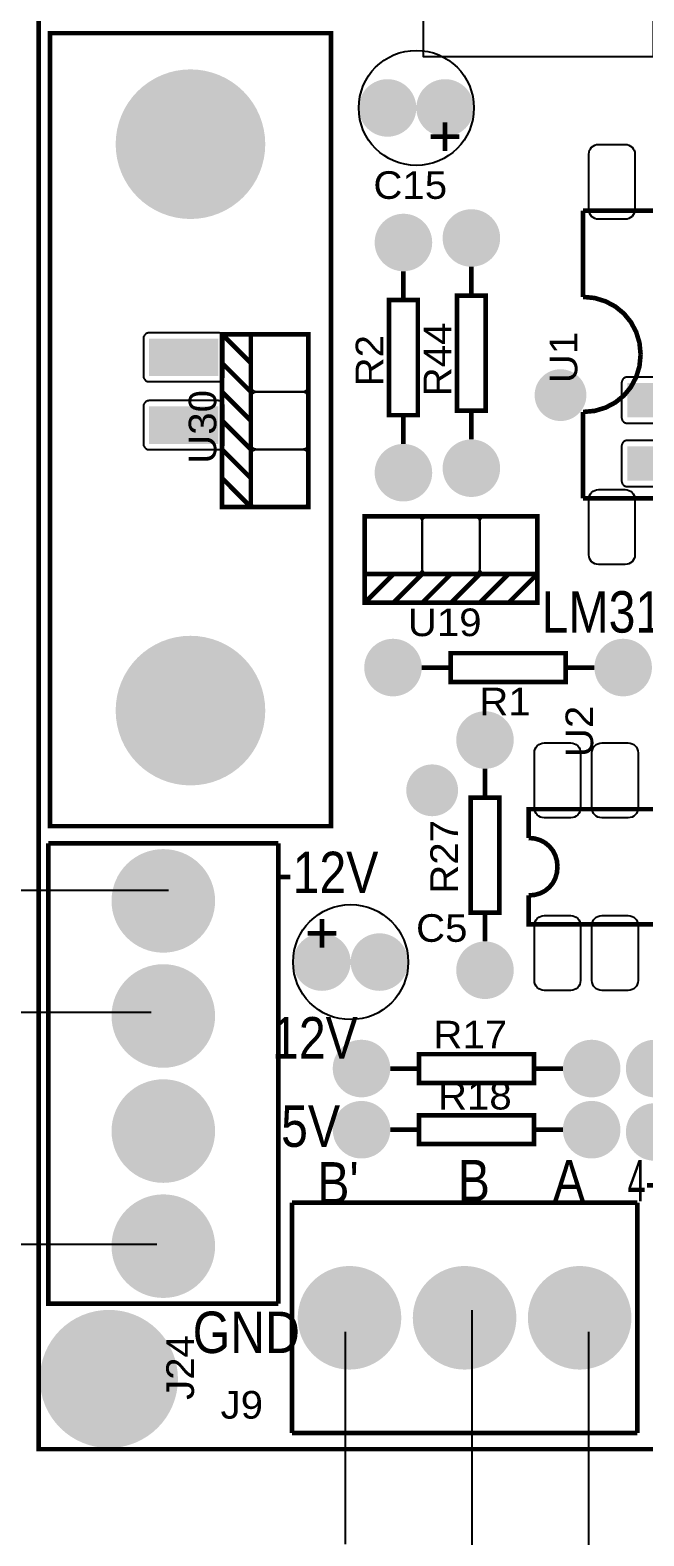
# Model space of a CAD drawing. Header units: inches. Extents: x 18.7 to 39.4, y 4.3 to 20.5.
# Drawn here: x 32.055 to 33.203, y 10.176 to 12.994 of the extents above; entities that cross this region are included whole.
import ezdxf

# ---------------------------------------------------------------- set-up
doc = ezdxf.new("R2010")
doc.units = ezdxf.units.IN
doc.header["$MEASUREMENT"] = 0
doc.layers.add('WIRES', color=7, linetype='Continuous')
doc.styles.get("Standard").update_dxf_attribs({"font": 'arial.ttf'})

# ---------------------------------------------------------------- blocks, each defined once
blk = doc.blocks.new('RPAD')
blk.add_trace([(-0.5, -0.5), (-0.5, 0.5), (0.5, -0.5), (0.5, 0.5)])
blk = doc.blocks.new('EPAD')
at = {"const_width": 0.5}
blk.add_lwpolyline([(-0.25, 0, 1), (0.25, 0, 1)], format="xyb", close=True, dxfattribs=at)
blk = doc.blocks.new('tarjetacontrol3')
at = {"const_width": 0.012}
for points in [[(48.3722, 36.339), (56.1261, 36.339), (56.1261, 43.6619), (48.3722, 43.6619), (48.3722, 36.339)], [(48.3722, 36.339), (56.1261, 36.339), (56.1261, 43.6619), (48.3722, 43.6619), (48.3722, 36.339)], [(48.3722, 36.339), (56.1261, 36.339), (56.1261, 43.6619), (48.3722, 43.6619), (48.3722, 36.339)], [(48.4017, 37.963), (49.134, 37.963), (49.134, 40.03), (48.4017, 40.03), (48.4017, 37.963)], [(48.4017, 37.963), (49.134, 37.963), (49.134, 40.03), (48.4017, 40.03), (48.4017, 37.963)], [(48.4017, 37.963), (49.134, 37.963), (49.134, 40.03), (48.4017, 40.03), (48.4017, 37.963)], [(49.4316, 39.7226), (49.4316, 39.7976)], [(49.4316, 39.7226), (49.4316, 39.7976)], [(49.4316, 39.7226), (49.4316, 39.7976)], [(49.4691, 39.7601), (49.3941, 39.7601)], [(49.4691, 39.7601), (49.3941, 39.7601)], [(49.4691, 39.7601), (49.3941, 39.7601)], [(49.7913, 39.3426), (49.7913, 39.5676)], [(49.7913, 39.5676), (52.7913, 39.5676)], [(49.7913, 39.3426), (49.7913, 39.5676)], [(49.7913, 39.5676), (52.7913, 39.5676)], [(49.7913, 39.3426), (49.7913, 39.5676)], [(49.7913, 39.5676), (52.7913, 39.5676)], [(49.323, 39.3343), (49.323, 39.4093)], [(49.323, 39.3343), (49.323, 39.4093)], [(49.323, 39.3343), (49.323, 39.4093)], [(49.5001, 39.3461), (49.5001, 39.4211)], [(49.5001, 39.3461), (49.5001, 39.4211)], [(49.5001, 39.3461), (49.5001, 39.4211)], [(49.2855, 39.0343), (49.3605, 39.0343), (49.3605, 39.3343), (49.2855, 39.3343), (49.2855, 39.0343)], [(49.2855, 39.0343), (49.3605, 39.0343), (49.3605, 39.3343), (49.2855, 39.3343), (49.2855, 39.0343)], [(49.2855, 39.0343), (49.3605, 39.0343), (49.3605, 39.3343), (49.2855, 39.3343), (49.2855, 39.0343)], [(49.4626, 39.0461), (49.5376, 39.0461), (49.5376, 39.3461), (49.4626, 39.3461), (49.4626, 39.0461)], [(49.4626, 39.0461), (49.5376, 39.0461), (49.5376, 39.3461), (49.4626, 39.3461), (49.4626, 39.0461)], [(49.4626, 39.0461), (49.5376, 39.0461), (49.5376, 39.3461), (49.4626, 39.3461), (49.4626, 39.0461)], [(49.9413, 39.1926), (49.9383, 39.2231), (49.9296, 39.2514), (49.9159, 39.2769), (49.8978, 39.2991), (49.8756, 39.3173), (49.8501, 39.3309), (49.8218, 39.3396), (49.7913, 39.3426)], [(49.9413, 39.1926), (49.9383, 39.2231), (49.9296, 39.2514), (49.9159, 39.2769), (49.8978, 39.2991), (49.8756, 39.3173), (49.8501, 39.3309), (49.8218, 39.3396), (49.7913, 39.3426)], [(49.9413, 39.1926), (49.9383, 39.2231), (49.9296, 39.2514), (49.9159, 39.2769), (49.8978, 39.2991), (49.8756, 39.3173), (49.8501, 39.3309), (49.8218, 39.3396), (49.7913, 39.3426)], [(48.9252, 38.7951), (49.0752, 38.7951), (49.0752, 39.2451), (48.9252, 39.2451), (48.9252, 38.7951), (48.8502, 38.7951), (48.8502, 39.2451), (48.9252, 39.2451)], [(48.9252, 39.1701), (48.8502, 39.2451)], [(48.9252, 38.7951), (49.0752, 38.7951), (49.0752, 39.2451), (48.9252, 39.2451), (48.9252, 38.7951), (48.8502, 38.7951), (48.8502, 39.2451), (48.9252, 39.2451)], [(48.9252, 39.1701), (48.8502, 39.2451)], [(48.9252, 38.7951), (49.0752, 38.7951), (49.0752, 39.2451), (48.9252, 39.2451), (48.9252, 38.7951), (48.8502, 38.7951), (48.8502, 39.2451), (48.9252, 39.2451)], [(48.9252, 39.1701), (48.8502, 39.2451)], [(48.9252, 39.0951), (48.8502, 39.1701)], [(48.9252, 39.0951), (48.8502, 39.1701)], [(48.9252, 39.0951), (48.8502, 39.1701)], [(49.9413, 39.1926), (49.9383, 39.1616), (49.9296, 39.1331), (49.9159, 39.1075), (49.8978, 39.0855), (49.8756, 39.0675), (49.8501, 39.054), (49.8218, 39.0455), (49.7913, 39.0426)], [(49.9413, 39.1926), (49.9383, 39.1616), (49.9296, 39.1331), (49.9159, 39.1075), (49.8978, 39.0855), (49.8756, 39.0675), (49.8501, 39.054), (49.8218, 39.0455), (49.7913, 39.0426)], [(49.9413, 39.1926), (49.9383, 39.1616), (49.9296, 39.1331), (49.9159, 39.1075), (49.8978, 39.0855), (49.8756, 39.0675), (49.8501, 39.054), (49.8218, 39.0455), (49.7913, 39.0426)], [(48.9252, 39.0201), (48.8502, 39.0951)], [(48.9252, 39.0201), (48.8502, 39.0951)], [(48.9252, 39.0201), (48.8502, 39.0951)], [(48.9252, 38.9451), (48.8502, 39.0201)], [(48.9252, 38.9451), (48.8502, 39.0201)], [(48.9252, 38.9451), (48.8502, 39.0201)], [(49.323, 38.9593), (49.323, 39.0343)], [(49.323, 38.9593), (49.323, 39.0343)], [(49.323, 38.9593), (49.323, 39.0343)], [(49.5001, 38.9711), (49.5001, 39.0461)], [(49.5001, 38.9711), (49.5001, 39.0461)], [(49.5001, 38.9711), (49.5001, 39.0461)], [(49.7913, 38.8176), (49.7913, 39.0426)], [(49.7913, 38.8176), (49.7913, 39.0426)], [(49.7913, 38.8176), (49.7913, 39.0426)], [(48.9252, 38.8701), (48.8502, 38.9451)], [(48.9252, 38.8701), (48.8502, 38.9451)], [(48.9252, 38.8701), (48.8502, 38.9451)], [(48.9252, 38.7951), (48.8502, 38.8701)], [(48.9252, 38.7951), (48.8502, 38.8701)], [(48.9252, 38.7951), (48.8502, 38.8701)], [(49.7913, 38.8176), (52.7913, 38.8176)], [(49.7913, 38.8176), (52.7913, 38.8176)], [(49.7913, 38.8176), (52.7913, 38.8176)], [(49.222, 38.6203), (49.672, 38.6203), (49.672, 38.7703), (49.222, 38.7703), (49.222, 38.6203)], [(49.222, 38.6203), (49.672, 38.6203), (49.672, 38.7703), (49.222, 38.7703), (49.222, 38.6203)], [(49.222, 38.6203), (49.672, 38.6203), (49.672, 38.7703), (49.222, 38.7703), (49.222, 38.6203)], [(49.672, 38.6203), (49.672, 38.5453), (49.222, 38.5453), (49.222, 38.6203)], [(49.297, 38.6203), (49.222, 38.5453)], [(49.672, 38.6203), (49.672, 38.5453), (49.222, 38.5453), (49.222, 38.6203)], [(49.297, 38.6203), (49.222, 38.5453)], [(49.672, 38.6203), (49.672, 38.5453), (49.222, 38.5453), (49.222, 38.6203)], [(49.297, 38.6203), (49.222, 38.5453)], [(49.372, 38.6203), (49.297, 38.5453)], [(49.372, 38.6203), (49.297, 38.5453)], [(49.372, 38.6203), (49.297, 38.5453)], [(49.447, 38.6203), (49.372, 38.5453)], [(49.447, 38.6203), (49.372, 38.5453)], [(49.447, 38.6203), (49.372, 38.5453)], [(49.522, 38.6203), (49.447, 38.5453)], [(49.522, 38.6203), (49.447, 38.5453)], [(49.522, 38.6203), (49.447, 38.5453)], [(49.597, 38.6203), (49.522, 38.5453)], [(49.597, 38.6203), (49.522, 38.5453)], [(49.597, 38.6203), (49.522, 38.5453)], [(49.672, 38.6203), (49.597, 38.5453)], [(49.672, 38.6203), (49.597, 38.5453)], [(49.672, 38.6203), (49.597, 38.5453)], [(49.4458, 38.3389), (49.7458, 38.3389), (49.7458, 38.4139), (49.4458, 38.4139), (49.4458, 38.3389)], [(49.4458, 38.3389), (49.7458, 38.3389), (49.7458, 38.4139), (49.4458, 38.4139), (49.4458, 38.3389)], [(49.4458, 38.3389), (49.7458, 38.3389), (49.7458, 38.4139), (49.4458, 38.4139), (49.4458, 38.3389)], [(49.4458, 38.3764), (49.3708, 38.3764)], [(49.4458, 38.3764), (49.3708, 38.3764)], [(49.4458, 38.3764), (49.3708, 38.3764)], [(49.8208, 38.3764), (49.7458, 38.3764)], [(49.8208, 38.3764), (49.7458, 38.3764)], [(49.8208, 38.3764), (49.7458, 38.3764)], [(49.5356, 38.1125), (49.5356, 38.0375)], [(49.5356, 38.1125), (49.5356, 38.0375)], [(49.5356, 38.1125), (49.5356, 38.0375)], [(49.4981, 37.7375), (49.5731, 37.7375), (49.5731, 38.0375), (49.4981, 38.0375), (49.4981, 37.7375)], [(49.4981, 37.7375), (49.5731, 37.7375), (49.5731, 38.0375), (49.4981, 38.0375), (49.4981, 37.7375)], [(49.4981, 37.7375), (49.5731, 37.7375), (49.5731, 38.0375), (49.4981, 38.0375), (49.4981, 37.7375)], [(49.6495, 37.9323), (49.6495, 38.0073), (50.2495, 38.0073), (50.2495, 37.7073), (49.6495, 37.7073), (49.6495, 37.7823)], [(49.6495, 37.9323), (49.6495, 38.0073), (50.2495, 38.0073), (50.2495, 37.7073), (49.6495, 37.7073), (49.6495, 37.7823)], [(49.6495, 37.9323), (49.6495, 38.0073), (50.2495, 38.0073), (50.2495, 37.7073), (49.6495, 37.7073), (49.6495, 37.7823)], [(48.997, 37.9182), (48.397, 37.9182)], [(48.997, 36.7182), (48.397, 36.7182), (48.397, 37.9182)], [(48.997, 37.9182), (48.397, 37.9182)], [(48.997, 36.7182), (48.397, 36.7182), (48.397, 37.9182)], [(48.997, 37.9182), (48.397, 37.9182)], [(48.997, 36.7182), (48.397, 36.7182), (48.397, 37.9182)], [(48.997, 37.9182), (48.997, 36.7182)], [(48.997, 37.9182), (48.997, 36.7182)], [(48.997, 37.9182), (48.997, 36.7182)], [(49.7245, 37.8573), (49.7231, 37.8726), (49.7189, 37.8868), (49.7123, 37.8995), (49.7033, 37.9106), (49.6924, 37.9197), (49.6796, 37.9265), (49.6652, 37.9308), (49.6495, 37.9323)], [(49.7245, 37.8573), (49.7231, 37.8726), (49.7189, 37.8868), (49.7123, 37.8995), (49.7033, 37.9106), (49.6924, 37.9197), (49.6796, 37.9265), (49.6652, 37.9308), (49.6495, 37.9323)], [(49.7245, 37.8573), (49.7231, 37.8726), (49.7189, 37.8868), (49.7123, 37.8995), (49.7033, 37.9106), (49.6924, 37.9197), (49.6796, 37.9265), (49.6652, 37.9308), (49.6495, 37.9323)], [(49.7245, 37.8573), (49.7231, 37.8416), (49.7189, 37.8273), (49.7123, 37.8145), (49.7033, 37.8035), (49.6924, 37.7946), (49.6796, 37.7879), (49.6652, 37.7838), (49.6495, 37.7823)], [(49.7245, 37.8573), (49.7231, 37.8416), (49.7189, 37.8273), (49.7123, 37.8145), (49.7033, 37.8035), (49.6924, 37.7946), (49.6796, 37.7879), (49.6652, 37.7838), (49.6495, 37.7823)], [(49.7245, 37.8573), (49.7231, 37.8416), (49.7189, 37.8273), (49.7123, 37.8145), (49.7033, 37.8035), (49.6924, 37.7946), (49.6796, 37.7879), (49.6652, 37.7838), (49.6495, 37.7823)], [(49.1104, 37.7212), (49.1104, 37.6462)], [(49.1104, 37.7212), (49.1104, 37.6462)], [(49.1104, 37.7212), (49.1104, 37.6462)], [(49.5356, 37.7375), (49.5356, 37.6625)], [(49.5356, 37.7375), (49.5356, 37.6625)], [(49.5356, 37.7375), (49.5356, 37.6625)], [(49.0729, 37.6837), (49.1479, 37.6837)], [(49.0729, 37.6837), (49.1479, 37.6837)], [(49.0729, 37.6837), (49.1479, 37.6837)], [(49.3637, 37.2937), (49.6637, 37.2937), (49.6637, 37.3687), (49.3637, 37.3687), (49.3637, 37.2937)], [(49.3637, 37.2937), (49.6637, 37.2937), (49.6637, 37.3687), (49.3637, 37.3687), (49.3637, 37.2937)], [(49.3637, 37.2937), (49.6637, 37.2937), (49.6637, 37.3687), (49.3637, 37.3687), (49.3637, 37.2937)], [(49.2887, 37.3312), (49.3637, 37.3312)], [(49.2887, 37.3312), (49.3637, 37.3312)], [(49.2887, 37.3312), (49.3637, 37.3312)], [(49.6637, 37.3312), (49.7387, 37.3312)], [(49.6637, 37.3312), (49.7387, 37.3312)], [(49.6637, 37.3312), (49.7387, 37.3312)], [(49.3637, 37.1342), (49.6637, 37.1342), (49.6637, 37.2092), (49.3637, 37.2092), (49.3637, 37.1342)], [(49.3637, 37.1342), (49.6637, 37.1342), (49.6637, 37.2092), (49.3637, 37.2092), (49.3637, 37.1342)], [(49.3637, 37.1342), (49.6637, 37.1342), (49.6637, 37.2092), (49.3637, 37.2092), (49.3637, 37.1342)], [(49.3637, 37.1717), (49.2887, 37.1717)], [(49.3637, 37.1717), (49.2887, 37.1717)], [(49.3637, 37.1717), (49.2887, 37.1717)], [(49.7387, 37.1717), (49.6637, 37.1717)], [(49.7387, 37.1717), (49.6637, 37.1717)], [(49.7387, 37.1717), (49.6637, 37.1717)], [(49.0324, 36.3815), (49.0324, 36.9815)], [(49.9324, 36.9815), (49.0324, 36.9815)], [(49.0324, 36.3815), (49.0324, 36.9815)], [(49.9324, 36.9815), (49.0324, 36.9815)], [(49.0324, 36.3815), (49.0324, 36.9815)], [(49.9324, 36.9815), (49.0324, 36.9815)], [(49.9324, 36.3815), (49.9324, 36.9815)], [(49.9324, 36.3815), (49.9324, 36.9815)], [(49.9324, 36.3815), (49.9324, 36.9815)], [(49.0324, 36.3815), (49.9324, 36.3815)], [(49.0324, 36.3815), (49.9324, 36.3815)], [(49.0324, 36.3815), (49.9324, 36.3815)]]:
    blk.add_lwpolyline(points, dxfattribs=at)
for points in [[(49.9752, 39.9688), (49.9752, 42.7893), (49.3741, 42.7893), (49.3741, 39.9688), (49.9752, 39.9688)], [(50.0267, 39.1333), (49.9067, 39.1333), (49.9051, 39.1332), (49.9036, 39.133), (49.9021, 39.1326), (49.9008, 39.1321), (49.8994, 39.1315), (49.8982, 39.1308), (49.8971, 39.1299), (49.896, 39.1289), (49.895, 39.1279), (49.8942, 39.1267), (49.8934, 39.1255), (49.8928, 39.1242), (49.8923, 39.1228), (49.892, 39.1213), (49.8917, 39.1198), (49.8917, 39.1183), (49.8917, 39.1183), (49.8917, 39.0283), (49.8917, 39.0267), (49.892, 39.0252), (49.8923, 39.0238), (49.8928, 39.0224), (49.8934, 39.0211), (49.8942, 39.0198), (49.895, 39.0187), (49.896, 39.0176), (49.8971, 39.0167), (49.8982, 39.0158), (49.8994, 39.0151), (49.9008, 39.0144), (49.9021, 39.0139), (49.9036, 39.0136), (49.9051, 39.0134), (49.9067, 39.0133), (50.0267, 39.0133)], [(50.0267, 38.9683), (49.9067, 38.9683), (49.9051, 38.9682), (49.9036, 38.968), (49.9021, 38.9676), (49.9008, 38.9671), (49.8994, 38.9665), (49.8982, 38.9658), (49.8971, 38.9649), (49.896, 38.9639), (49.895, 38.9629), (49.8942, 38.9617), (49.8934, 38.9605), (49.8928, 38.9592), (49.8923, 38.9578), (49.892, 38.9563), (49.8917, 38.9548), (49.8917, 38.9533), (49.8917, 38.9533), (49.8917, 38.8633), (49.8917, 38.8617), (49.892, 38.8602), (49.8923, 38.8588), (49.8928, 38.8574), (49.8934, 38.8561), (49.8942, 38.8548), (49.895, 38.8537), (49.896, 38.8526), (49.8971, 38.8517), (49.8982, 38.8508), (49.8994, 38.8501), (49.9008, 38.8494), (49.9021, 38.8489), (49.9036, 38.8486), (49.9051, 38.8484), (49.9067, 38.8483), (50.0267, 38.8483)]]:
    blk.add_lwpolyline(points)
for points in [[(49.9008, 39.5451), (49.8318, 39.5451), (49.8265, 39.5456), (49.8217, 39.547), (49.8174, 39.5494), (49.8136, 39.5524), (49.8105, 39.5562), (49.8082, 39.5605), (49.8068, 39.5654), (49.8063, 39.5706), (49.8063, 39.7146), (49.8068, 39.7198), (49.8082, 39.7246), (49.8105, 39.7289), (49.8136, 39.7327), (49.8174, 39.7358), (49.8217, 39.7381), (49.8265, 39.7396), (49.8318, 39.7401), (49.9008, 39.7401), (49.906, 39.7396), (49.9108, 39.7381), (49.9151, 39.7358), (49.9189, 39.7327), (49.922, 39.7289), (49.9243, 39.7246), (49.9258, 39.7198), (49.9263, 39.7146), (49.9263, 39.5706), (49.9258, 39.5654), (49.9243, 39.5605), (49.922, 39.5562), (49.9189, 39.5524), (49.9151, 39.5494), (49.9108, 39.547), (49.906, 39.5456), (49.9008, 39.5451)], [(48.8551, 39.1366), (48.8551, 39.2341), (48.855, 39.2356), (48.8548, 39.2371), (48.8545, 39.2386), (48.854, 39.24), (48.8533, 39.2413), (48.8526, 39.2425), (48.8517, 39.2437), (48.8508, 39.2447), (48.8497, 39.2457), (48.8486, 39.2465), (48.8473, 39.2473), (48.846, 39.2479), (48.8446, 39.2484), (48.8432, 39.2488), (48.8417, 39.249), (48.8401, 39.2491), (48.6601, 39.2491), (48.6586, 39.249), (48.6571, 39.2488), (48.6556, 39.2484), (48.6542, 39.2479), (48.6529, 39.2473), (48.6517, 39.2465), (48.6505, 39.2457), (48.6495, 39.2447), (48.6485, 39.2437), (48.6476, 39.2425), (48.6469, 39.2413), (48.6463, 39.24), (48.6458, 39.2386), (48.6454, 39.2371), (48.6452, 39.2356), (48.6451, 39.2341), (48.6451, 39.1366), (48.6452, 39.135), (48.6454, 39.1335), (48.6458, 39.1321), (48.6463, 39.1307), (48.6469, 39.1293), (48.6476, 39.1281), (48.6485, 39.127), (48.6495, 39.1259), (48.6505, 39.1249), (48.6517, 39.1241), (48.6529, 39.1233), (48.6542, 39.1227), (48.6556, 39.1222), (48.6571, 39.1219), (48.6586, 39.1216), (48.6601, 39.1216), (48.8401, 39.1216), (48.8417, 39.1216), (48.8432, 39.1219), (48.8446, 39.1222), (48.846, 39.1227), (48.8473, 39.1233), (48.8486, 39.1241), (48.8497, 39.1249), (48.8508, 39.1259), (48.8517, 39.127), (48.8526, 39.1281), (48.8533, 39.1293), (48.854, 39.1307), (48.8545, 39.1321), (48.8548, 39.1335), (48.855, 39.135), (48.8551, 39.1366)], [(48.9252, 39.1101), (48.9252, 39.2301), (48.9253, 39.2317), (48.9255, 39.2332), (48.9259, 39.2346), (48.9264, 39.236), (48.927, 39.2373), (48.9277, 39.2386), (48.9286, 39.2397), (48.9296, 39.2408), (48.9306, 39.2418), (48.9318, 39.2426), (48.933, 39.2433), (48.9343, 39.244), (48.9357, 39.2445), (48.9372, 39.2448), (48.9387, 39.2451), (48.9402, 39.2451), (49.0602, 39.2451), (49.0618, 39.2451), (49.0633, 39.2448), (49.0647, 39.2445), (49.0661, 39.244), (49.0674, 39.2433), (49.0687, 39.2426), (49.0698, 39.2418), (49.0709, 39.2408), (49.0718, 39.2397), (49.0727, 39.2386), (49.0734, 39.2373), (49.0741, 39.236), (49.0746, 39.2346), (49.0749, 39.2332), (49.0751, 39.2317), (49.0752, 39.2301), (49.0752, 39.1101), (49.0751, 39.1086), (49.0749, 39.1071), (49.0746, 39.1056), (49.0741, 39.1042), (49.0734, 39.1029), (49.0727, 39.1017), (49.0718, 39.1005), (49.0709, 39.0995), (49.0698, 39.0985), (49.0687, 39.0977), (49.0674, 39.0969), (49.0661, 39.0963), (49.0647, 39.0958), (49.0633, 39.0954), (49.0618, 39.0952), (49.0602, 39.0951), (48.9402, 39.0951), (48.9387, 39.0952), (48.9372, 39.0954), (48.9357, 39.0958), (48.9343, 39.0963), (48.933, 39.0969), (48.9318, 39.0977), (48.9306, 39.0985), (48.9296, 39.0995), (48.9286, 39.1005), (48.9277, 39.1017), (48.927, 39.1029), (48.9264, 39.1042), (48.9259, 39.1056), (48.9255, 39.1071), (48.9253, 39.1086), (48.9252, 39.1101)], [(48.9252, 38.9601), (48.9252, 39.0801), (48.9253, 39.0817), (48.9255, 39.0832), (48.9259, 39.0846), (48.9264, 39.086), (48.927, 39.0873), (48.9277, 39.0886), (48.9286, 39.0897), (48.9296, 39.0908), (48.9306, 39.0918), (48.9318, 39.0926), (48.933, 39.0933), (48.9343, 39.094), (48.9357, 39.0945), (48.9372, 39.0948), (48.9387, 39.0951), (48.9402, 39.0951), (49.0602, 39.0951), (49.0618, 39.0951), (49.0633, 39.0948), (49.0647, 39.0945), (49.0661, 39.094), (49.0674, 39.0933), (49.0687, 39.0926), (49.0698, 39.0918), (49.0709, 39.0908), (49.0718, 39.0897), (49.0727, 39.0886), (49.0734, 39.0873), (49.0741, 39.086), (49.0746, 39.0846), (49.0749, 39.0832), (49.0751, 39.0817), (49.0752, 39.0801), (49.0752, 38.9601), (49.0751, 38.9586), (49.0749, 38.9571), (49.0746, 38.9556), (49.0741, 38.9542), (49.0734, 38.9529), (49.0727, 38.9517), (49.0718, 38.9505), (49.0709, 38.9495), (49.0698, 38.9485), (49.0687, 38.9477), (49.0674, 38.9469), (49.0661, 38.9463), (49.0647, 38.9458), (49.0633, 38.9454), (49.0618, 38.9452), (49.0602, 38.9451), (48.9402, 38.9451), (48.9387, 38.9452), (48.9372, 38.9454), (48.9357, 38.9458), (48.9343, 38.9463), (48.933, 38.9469), (48.9318, 38.9477), (48.9306, 38.9485), (48.9296, 38.9495), (48.9286, 38.9505), (48.9277, 38.9517), (48.927, 38.9529), (48.9264, 38.9542), (48.9259, 38.9556), (48.9255, 38.9571), (48.9253, 38.9586), (48.9252, 38.9601)], [(48.8551, 38.9596), (48.8551, 39.0571), (48.855, 39.0586), (48.8548, 39.0601), (48.8545, 39.0616), (48.854, 39.063), (48.8533, 39.0643), (48.8526, 39.0655), (48.8517, 39.0667), (48.8508, 39.0677), (48.8497, 39.0687), (48.8486, 39.0695), (48.8473, 39.0703), (48.846, 39.0709), (48.8446, 39.0714), (48.8432, 39.0718), (48.8417, 39.072), (48.8401, 39.0721), (48.6601, 39.0721), (48.6586, 39.072), (48.6571, 39.0718), (48.6556, 39.0714), (48.6542, 39.0709), (48.6529, 39.0703), (48.6517, 39.0695), (48.6505, 39.0687), (48.6495, 39.0677), (48.6485, 39.0667), (48.6476, 39.0655), (48.6469, 39.0643), (48.6463, 39.063), (48.6458, 39.0616), (48.6454, 39.0601), (48.6452, 39.0586), (48.6451, 39.0571), (48.6451, 38.9596), (48.6452, 38.958), (48.6454, 38.9565), (48.6458, 38.9551), (48.6463, 38.9537), (48.6469, 38.9523), (48.6476, 38.9511), (48.6485, 38.95), (48.6495, 38.9489), (48.6505, 38.9479), (48.6517, 38.9471), (48.6529, 38.9463), (48.6542, 38.9457), (48.6556, 38.9452), (48.6571, 38.9449), (48.6586, 38.9446), (48.6601, 38.9446), (48.8401, 38.9446), (48.8417, 38.9446), (48.8432, 38.9449), (48.8446, 38.9452), (48.846, 38.9457), (48.8473, 38.9463), (48.8486, 38.9471), (48.8497, 38.9479), (48.8508, 38.9489), (48.8517, 38.95), (48.8526, 38.9511), (48.8533, 38.9523), (48.854, 38.9537), (48.8545, 38.9551), (48.8548, 38.9565), (48.855, 38.958), (48.8551, 38.9596)], [(48.9252, 38.8101), (48.9252, 38.9301), (48.9253, 38.9317), (48.9255, 38.9332), (48.9259, 38.9346), (48.9264, 38.936), (48.927, 38.9373), (48.9277, 38.9386), (48.9286, 38.9397), (48.9296, 38.9408), (48.9306, 38.9418), (48.9318, 38.9426), (48.933, 38.9433), (48.9343, 38.944), (48.9357, 38.9445), (48.9372, 38.9448), (48.9387, 38.9451), (48.9402, 38.9451), (49.0602, 38.9451), (49.0618, 38.9451), (49.0633, 38.9448), (49.0647, 38.9445), (49.0661, 38.944), (49.0674, 38.9433), (49.0687, 38.9426), (49.0698, 38.9418), (49.0709, 38.9408), (49.0718, 38.9397), (49.0727, 38.9386), (49.0734, 38.9373), (49.0741, 38.936), (49.0746, 38.9346), (49.0749, 38.9332), (49.0751, 38.9317), (49.0752, 38.9301), (49.0752, 38.8101), (49.0751, 38.8086), (49.0749, 38.8071), (49.0746, 38.8056), (49.0741, 38.8042), (49.0734, 38.8029), (49.0727, 38.8017), (49.0718, 38.8005), (49.0709, 38.7995), (49.0698, 38.7985), (49.0687, 38.7977), (49.0674, 38.7969), (49.0661, 38.7963), (49.0647, 38.7958), (49.0633, 38.7954), (49.0618, 38.7952), (49.0602, 38.7951), (48.9402, 38.7951), (48.9387, 38.7952), (48.9372, 38.7954), (48.9357, 38.7958), (48.9343, 38.7963), (48.933, 38.7969), (48.9318, 38.7977), (48.9306, 38.7985), (48.9296, 38.7995), (48.9286, 38.8005), (48.9277, 38.8017), (48.927, 38.8029), (48.9264, 38.8042), (48.9259, 38.8056), (48.9255, 38.8071), (48.9253, 38.8086), (48.9252, 38.8101)], [(49.8318, 38.8401), (49.9008, 38.8401), (49.906, 38.8396), (49.9108, 38.8381), (49.9151, 38.8358), (49.9189, 38.8327), (49.922, 38.8289), (49.9243, 38.8246), (49.9258, 38.8198), (49.9263, 38.8146), (49.9263, 38.6706), (49.9258, 38.6654), (49.9243, 38.6605), (49.922, 38.6562), (49.9189, 38.6524), (49.9151, 38.6494), (49.9108, 38.647), (49.906, 38.6456), (49.9008, 38.6451), (49.8318, 38.6451), (49.8265, 38.6456), (49.8217, 38.647), (49.8174, 38.6494), (49.8136, 38.6524), (49.8105, 38.6562), (49.8082, 38.6605), (49.8068, 38.6654), (49.8063, 38.6706), (49.8063, 38.8146), (49.8068, 38.8198), (49.8082, 38.8246), (49.8105, 38.8289), (49.8136, 38.8327), (49.8174, 38.8358), (49.8217, 38.8381), (49.8265, 38.8396), (49.8318, 38.8401)], [(49.357, 38.6203), (49.237, 38.6203), (49.2354, 38.6204), (49.2339, 38.6206), (49.2325, 38.621), (49.2311, 38.6215), (49.2298, 38.6221), (49.2285, 38.6228), (49.2274, 38.6237), (49.2263, 38.6247), (49.2253, 38.6257), (49.2245, 38.6269), (49.2238, 38.6281), (49.2231, 38.6294), (49.2226, 38.6308), (49.2223, 38.6323), (49.222, 38.6338), (49.222, 38.6353), (49.222, 38.7553), (49.222, 38.7569), (49.2223, 38.7584), (49.2226, 38.7598), (49.2231, 38.7612), (49.2238, 38.7625), (49.2245, 38.7638), (49.2253, 38.7649), (49.2263, 38.766), (49.2274, 38.7669), (49.2285, 38.7678), (49.2298, 38.7685), (49.2311, 38.7692), (49.2325, 38.7697), (49.2339, 38.77), (49.2354, 38.7702), (49.237, 38.7703), (49.357, 38.7703), (49.3585, 38.7702), (49.36, 38.77), (49.3615, 38.7697), (49.3629, 38.7692), (49.3642, 38.7685), (49.3654, 38.7678), (49.3666, 38.7669), (49.3676, 38.766), (49.3686, 38.7649), (49.3694, 38.7638), (49.3702, 38.7625), (49.3708, 38.7612), (49.3713, 38.7598), (49.3717, 38.7584), (49.3719, 38.7569), (49.372, 38.7553), (49.372, 38.6353), (49.3719, 38.6338), (49.3717, 38.6323), (49.3713, 38.6308), (49.3708, 38.6294), (49.3702, 38.6281), (49.3694, 38.6269), (49.3686, 38.6257), (49.3676, 38.6247), (49.3666, 38.6237), (49.3654, 38.6228), (49.3642, 38.6221), (49.3629, 38.6215), (49.3615, 38.621), (49.36, 38.6206), (49.3585, 38.6204), (49.357, 38.6203)], [(49.507, 38.6203), (49.387, 38.6203), (49.3854, 38.6204), (49.3839, 38.6206), (49.3825, 38.621), (49.3811, 38.6215), (49.3798, 38.6221), (49.3785, 38.6228), (49.3774, 38.6237), (49.3763, 38.6247), (49.3753, 38.6257), (49.3745, 38.6269), (49.3738, 38.6281), (49.3731, 38.6294), (49.3726, 38.6308), (49.3723, 38.6323), (49.372, 38.6338), (49.372, 38.6353), (49.372, 38.7553), (49.372, 38.7569), (49.3723, 38.7584), (49.3726, 38.7598), (49.3731, 38.7612), (49.3738, 38.7625), (49.3745, 38.7638), (49.3753, 38.7649), (49.3763, 38.766), (49.3774, 38.7669), (49.3785, 38.7678), (49.3798, 38.7685), (49.3811, 38.7692), (49.3825, 38.7697), (49.3839, 38.77), (49.3854, 38.7702), (49.387, 38.7703), (49.507, 38.7703), (49.5085, 38.7702), (49.51, 38.77), (49.5115, 38.7697), (49.5129, 38.7692), (49.5142, 38.7685), (49.5154, 38.7678), (49.5166, 38.7669), (49.5176, 38.766), (49.5186, 38.7649), (49.5194, 38.7638), (49.5202, 38.7625), (49.5208, 38.7612), (49.5213, 38.7598), (49.5217, 38.7584), (49.5219, 38.7569), (49.522, 38.7553), (49.522, 38.6353), (49.5219, 38.6338), (49.5217, 38.6323), (49.5213, 38.6308), (49.5208, 38.6294), (49.5202, 38.6281), (49.5194, 38.6269), (49.5186, 38.6257), (49.5176, 38.6247), (49.5166, 38.6237), (49.5154, 38.6228), (49.5142, 38.6221), (49.5129, 38.6215), (49.5115, 38.621), (49.51, 38.6206), (49.5085, 38.6204), (49.507, 38.6203)], [(49.657, 38.6203), (49.537, 38.6203), (49.5354, 38.6204), (49.5339, 38.6206), (49.5325, 38.621), (49.5311, 38.6215), (49.5298, 38.6221), (49.5285, 38.6228), (49.5274, 38.6237), (49.5263, 38.6247), (49.5253, 38.6257), (49.5245, 38.6269), (49.5238, 38.6281), (49.5231, 38.6294), (49.5226, 38.6308), (49.5223, 38.6323), (49.522, 38.6338), (49.522, 38.6353), (49.522, 38.7553), (49.522, 38.7569), (49.5223, 38.7584), (49.5226, 38.7598), (49.5231, 38.7612), (49.5238, 38.7625), (49.5245, 38.7638), (49.5253, 38.7649), (49.5263, 38.766), (49.5274, 38.7669), (49.5285, 38.7678), (49.5298, 38.7685), (49.5311, 38.7692), (49.5325, 38.7697), (49.5339, 38.77), (49.5354, 38.7702), (49.537, 38.7703), (49.657, 38.7703), (49.6585, 38.7702), (49.66, 38.77), (49.6615, 38.7697), (49.6629, 38.7692), (49.6642, 38.7685), (49.6654, 38.7678), (49.6666, 38.7669), (49.6676, 38.766), (49.6686, 38.7649), (49.6694, 38.7638), (49.6702, 38.7625), (49.6708, 38.7612), (49.6713, 38.7598), (49.6717, 38.7584), (49.6719, 38.7569), (49.672, 38.7553), (49.672, 38.6353), (49.6719, 38.6338), (49.6717, 38.6323), (49.6713, 38.6308), (49.6708, 38.6294), (49.6702, 38.6281), (49.6694, 38.6269), (49.6686, 38.6257), (49.6676, 38.6247), (49.6666, 38.6237), (49.6654, 38.6228), (49.6642, 38.6221), (49.6629, 38.6215), (49.6615, 38.621), (49.66, 38.6206), (49.6585, 38.6204), (49.657, 38.6203)], [(49.69, 38.1798), (49.759, 38.1798), (49.7642, 38.1793), (49.7691, 38.1779), (49.7734, 38.1755), (49.7772, 38.1725), (49.7802, 38.1687), (49.7826, 38.1644), (49.784, 38.1595), (49.7845, 38.1543), (49.7845, 38.0103), (49.784, 38.0051), (49.7826, 38.0003), (49.7802, 37.996), (49.7772, 37.9922), (49.7734, 37.9891), (49.7691, 37.9868), (49.7642, 37.9853), (49.759, 37.9848), (49.69, 37.9848), (49.6848, 37.9853), (49.68, 37.9868), (49.6757, 37.9891), (49.6719, 37.9922), (49.6688, 37.996), (49.6665, 38.0003), (49.665, 38.0051), (49.6645, 38.0103), (49.6645, 38.1543), (49.665, 38.1595), (49.6665, 38.1644), (49.6688, 38.1687), (49.6719, 38.1725), (49.6757, 38.1755), (49.68, 38.1779), (49.6848, 38.1793), (49.69, 38.1798)], [(49.84, 38.1798), (49.909, 38.1798), (49.9142, 38.1793), (49.9191, 38.1779), (49.9234, 38.1755), (49.9272, 38.1725), (49.9302, 38.1687), (49.9326, 38.1644), (49.934, 38.1595), (49.9345, 38.1543), (49.9345, 38.0103), (49.934, 38.0051), (49.9326, 38.0003), (49.9302, 37.996), (49.9272, 37.9922), (49.9234, 37.9891), (49.9191, 37.9868), (49.9142, 37.9853), (49.909, 37.9848), (49.84, 37.9848), (49.8348, 37.9853), (49.83, 37.9868), (49.8257, 37.9891), (49.8219, 37.9922), (49.8188, 37.996), (49.8165, 38.0003), (49.815, 38.0051), (49.8145, 38.0103), (49.8145, 38.1543), (49.815, 38.1595), (49.8165, 38.1644), (49.8188, 38.1687), (49.8219, 38.1725), (49.8257, 38.1755), (49.83, 38.1779), (49.8348, 38.1793), (49.84, 38.1798)], [(49.69, 37.7298), (49.759, 37.7298), (49.7642, 37.7293), (49.7691, 37.7279), (49.7734, 37.7255), (49.7772, 37.7225), (49.7802, 37.7187), (49.7826, 37.7144), (49.784, 37.7095), (49.7845, 37.7043), (49.7845, 37.5603), (49.784, 37.5551), (49.7826, 37.5503), (49.7802, 37.546), (49.7772, 37.5422), (49.7734, 37.5391), (49.7691, 37.5368), (49.7642, 37.5353), (49.759, 37.5348), (49.69, 37.5348), (49.6848, 37.5353), (49.68, 37.5368), (49.6757, 37.5391), (49.6719, 37.5422), (49.6688, 37.546), (49.6665, 37.5503), (49.665, 37.5551), (49.6645, 37.5603), (49.6645, 37.7043), (49.665, 37.7095), (49.6665, 37.7144), (49.6688, 37.7187), (49.6719, 37.7225), (49.6757, 37.7255), (49.68, 37.7279), (49.6848, 37.7293), (49.69, 37.7298)], [(49.84, 37.7298), (49.909, 37.7298), (49.9142, 37.7293), (49.9191, 37.7279), (49.9234, 37.7255), (49.9272, 37.7225), (49.9302, 37.7187), (49.9326, 37.7144), (49.934, 37.7095), (49.9345, 37.7043), (49.9345, 37.5603), (49.934, 37.5551), (49.9326, 37.5503), (49.9302, 37.546), (49.9272, 37.5422), (49.9234, 37.5391), (49.9191, 37.5368), (49.9142, 37.5353), (49.909, 37.5348), (49.84, 37.5348), (49.8348, 37.5353), (49.83, 37.5368), (49.8257, 37.5391), (49.8219, 37.5422), (49.8188, 37.546), (49.8165, 37.5503), (49.815, 37.5551), (49.8145, 37.5603), (49.8145, 37.7043), (49.815, 37.7095), (49.8165, 37.7144), (49.8188, 37.7187), (49.8219, 37.7225), (49.8257, 37.7255), (49.83, 37.7279), (49.8348, 37.7293), (49.84, 37.7298)]]:
    blk.add_lwpolyline(points, close=True)
for centre in [(49.3566, 39.8351), (49.3566, 39.8351), (49.3566, 39.8351), (49.1854, 37.6087), (49.1854, 37.6087), (49.1854, 37.6087)]:
    blk.add_circle(centre, 0.15)
for p, xscale, yscale in [((48.7678, 39.7406), 0.39, 0.39), ((49.2816, 39.8351), 0.15, 0.15), ((49.4316, 39.8351), 0.15, 0.15), ((49.5001, 39.4961), 0.15, 0.15), ((49.323, 39.4843), 0.15, 0.15), ((49.7325, 39.0865), 0.135, 0.135), ((49.323, 38.8843), 0.15, 0.15), ((49.5001, 38.8961), 0.15, 0.15), ((48.7678, 38.2642), 0.39, 0.39), ((49.2958, 38.3764), 0.15, 0.15), ((49.8958, 38.3764), 0.15, 0.15), ((49.5356, 38.1875), 0.15, 0.15), ((49.3979, 38.0564), 0.135, 0.135), ((48.697, 37.7682), 0.27, 0.27), ((49.1104, 37.6087), 0.15, 0.15), ((49.2604, 37.6087), 0.15, 0.15), ((49.5356, 37.5875), 0.15, 0.15), ((48.697, 37.4682), 0.27, 0.27), ((49.2137, 37.3312), 0.15, 0.15), ((49.8137, 37.3312), 0.15, 0.15), ((49.9779, 37.3312), 0.15, 0.15), ((48.697, 37.1682), 0.27, 0.27), ((49.2137, 37.1717), 0.15, 0.15), ((49.8137, 37.1717), 0.15, 0.15), ((49.9779, 37.1658), 0.15, 0.15), ((48.697, 36.8682), 0.27, 0.27), ((49.1824, 36.6815), 0.27, 0.27), ((49.4824, 36.6815), 0.27, 0.27), ((49.7824, 36.6815), 0.27, 0.27), ((48.5552, 36.5221), 0.36, 0.36)]:
    blk.add_blockref('EPAD', p, dxfattribs=dict(xscale=xscale, yscale=yscale))
for p, xscale, yscale, rotation in [((48.7501, 39.1853), 0.0975, 0.18, 270), ((49.9667, 39.0733), 0.09, 0.12, 90), ((48.7501, 39.0083), 0.0975, 0.18, 270), ((49.9667, 38.9083), 0.09, 0.12, 90)]:
    blk.add_blockref('RPAD', p, dxfattribs=dict(xscale=xscale, yscale=yscale, rotation=rotation))
for s, height, width, p in [('C15', 0.072, 1.041667, (49.2447, 39.5981)), ('C15', 0.072, 1.041667, (49.2447, 39.5981)), ('C15', 0.072, 1.041667, (49.2447, 39.5981)), ('LM317', 0.108, 0.833333, (49.6832, 38.4675)), ('LM317', 0.108, 0.833333, (49.6832, 38.4675)), ('LM317', 0.108, 0.833333, (49.6832, 38.4675)), ('U19', 0.072, 1.041667, (49.3345, 38.4583)), ('U19', 0.072, 1.041667, (49.3345, 38.4583)), ('U19', 0.072, 1.041667, (49.3345, 38.4583)), ('R1', 0.072, 1.041667, (49.5208, 38.2519)), ('R1', 0.072, 1.041667, (49.5208, 38.2519)), ('R1', 0.072, 1.041667, (49.5208, 38.2519)), ('-12V', 0.108, 0.833333, (48.9922, 37.7884)), ('-12V', 0.108, 0.833333, (48.9922, 37.7884)), ('-12V', 0.108, 0.833333, (48.9922, 37.7884)), ('C5', 0.072, 1.041667, (49.3559, 37.6615)), ('C5', 0.072, 1.041667, (49.3559, 37.6615)), ('C5', 0.072, 1.041667, (49.3559, 37.6615)), ('12V', 0.108, 0.833333, (48.9804, 37.3573)), ('12V', 0.108, 0.833333, (48.9804, 37.3573)), ('12V', 0.108, 0.833333, (48.9804, 37.3573)), ('R17', 0.072, 1.041667, (49.4012, 37.3837)), ('R17', 0.072, 1.041667, (49.4012, 37.3837)), ('R17', 0.072, 1.041667, (49.4012, 37.3837)), ('R18', 0.072, 1.041667, (49.413, 37.2244)), ('R18', 0.072, 1.041667, (49.413, 37.2244)), ('R18', 0.072, 1.041667, (49.413, 37.2244)), ('5V', 0.108, 0.833333, (49.0041, 37.127)), ('5V', 0.108, 0.833333, (49.0041, 37.127)), ('5V', 0.108, 0.833333, (49.0041, 37.127)), ('B', 0.108, 0.833333, (49.4647, 36.9852)), ('B', 0.108, 0.833333, (49.4647, 36.9852)), ('B', 0.108, 0.833333, (49.4647, 36.9852)), ('A', 0.108, 0.833333, (49.7127, 36.9852)), ('A', 0.108, 0.833333, (49.7127, 36.9852)), ('A', 0.108, 0.833333, (49.7127, 36.9852)), ('4-20mA', 0.108, 0.555556, (49.9076, 36.9852)), ('4-20mA', 0.108, 0.555556, (49.9076, 36.9852)), ('4-20mA', 0.108, 0.555556, (49.9076, 36.9852)), ("B'", 0.108, 0.833333, (49.0985, 36.9793)), ("B'", 0.108, 0.833333, (49.0985, 36.9793)), ("B'", 0.108, 0.833333, (49.0985, 36.9793)), ('GND', 0.108, 0.833333, (48.7737, 36.5896)), ('GND', 0.108, 0.833333, (48.7737, 36.5896)), ('GND', 0.108, 0.833333, (48.7737, 36.5896)), ('J9', 0.072, 1.041667, (48.8464, 36.4186)), ('J9', 0.072, 1.041667, (48.8464, 36.4186)), ('J9', 0.072, 1.041667, (48.8464, 36.4186))]:
    blk.add_text(s, height=height, dxfattribs=dict(width=width)).set_placement(p)
at = {"width": 1.041667}
for s, p in [('R44', (49.4476, 39.0836)), ('R44', (49.4476, 39.0836)), ('R44', (49.4476, 39.0836)), ('R2', (49.2705, 39.1093)), ('R2', (49.2705, 39.1093)), ('R2', (49.2705, 39.1093)), ('U1', (49.7763, 39.1176)), ('U1', (49.7763, 39.1176)), ('U1', (49.7763, 39.1176)), ('U30', (48.8352, 38.9076)), ('U30', (48.8352, 38.9076)), ('U30', (48.8352, 38.9076)), ('U2', (49.8176, 38.1429)), ('U2', (49.8176, 38.1429)), ('U2', (49.8176, 38.1429)), ('R27', (49.4652, 37.7868)), ('R27', (49.4652, 37.7868)), ('R27', (49.4652, 37.7868)), ('J24', (48.7769, 36.4675)), ('J24', (48.7769, 36.4675)), ('J24', (48.7769, 36.4675))]:
    blk.add_text(s, height=0.072, rotation=90, dxfattribs=at).set_placement(p)

msp = doc.modelspace()

# ---------------------------------------------------------------- linework, layer by layer
at = {"layer": 'WIRES'}
for p, q in [((31.5415, 11.3846), (32.3139, 11.3846)), ((31.857, 11.1564), (32.2812, 11.1564)), ((31.5915, 10.7219), (32.2921, 10.7219)), ((32.8812, 10.5986), (32.8812, 9.8441)), ((32.6447, 10.1609), (32.6447, 10.5583)), ((33.1003, 9.343), (33.1003, 10.5583))]:
    msp.add_line(p, q, dxfattribs=at)

# ---------------------------------------------------------------- block references
at = {"xscale": 0.7177824070806114, "yscale": 0.7177824070806114, "zscale": 0.7177824070806114}
msp.add_blockref('tarjetacontrol3', (-2.6499, -15.745), dxfattribs=at)

doc.saveas('drawing.dxf')
